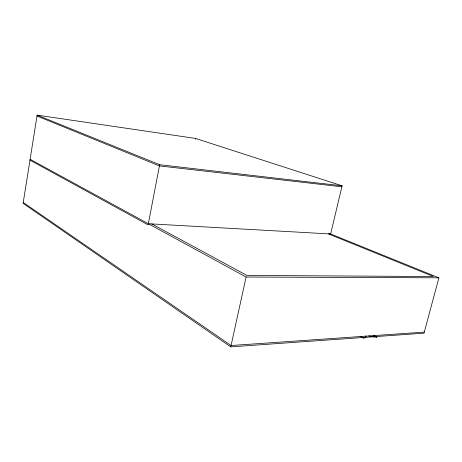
<?xml version="1.0" encoding="UTF-8"?>
<svg xmlns="http://www.w3.org/2000/svg" width="462" height="462" viewBox="0 0 462 462"><rect width="100%" height="100%" fill="white"/><g stroke="black" fill="none" stroke-linecap="round" stroke-linejoin="round"><path stroke-width="0.69" d="M148.348 223.735L330.63 233.98L342.117 185.816L195.449 138.415L37.139 115.13L23.1 203.338L230.775 346.87L424.001 333.177L438.9 277.812L329.296 233.437M37.139 115.13L159.661 164.72L148.123 224.896L29.972 160.158M195.299 139.178L195.449 138.415M230.775 346.87L246.102 277.021L30.111 159.28M424.289 332.109L231.069 345.524L23.239 202.483M246.102 277.021L438.9 277.812M341.886 186.792L159.43 165.916L37 116.02M159.661 164.72L342.117 185.816M328.309 233.847L433.391 276.524L246.904 275.433L151.773 223.926M373.873 335.395L377.032 337.064A10.453 2.876 15.9 0 1 368.843 335.914M373.423 335.424L376.582 337.093M360.603 336.313L363.75 338.011M360.141 336.342L363.288 338.045A10.586 2.986 15.7 0 0 365.702 335.857"/></g></svg>
